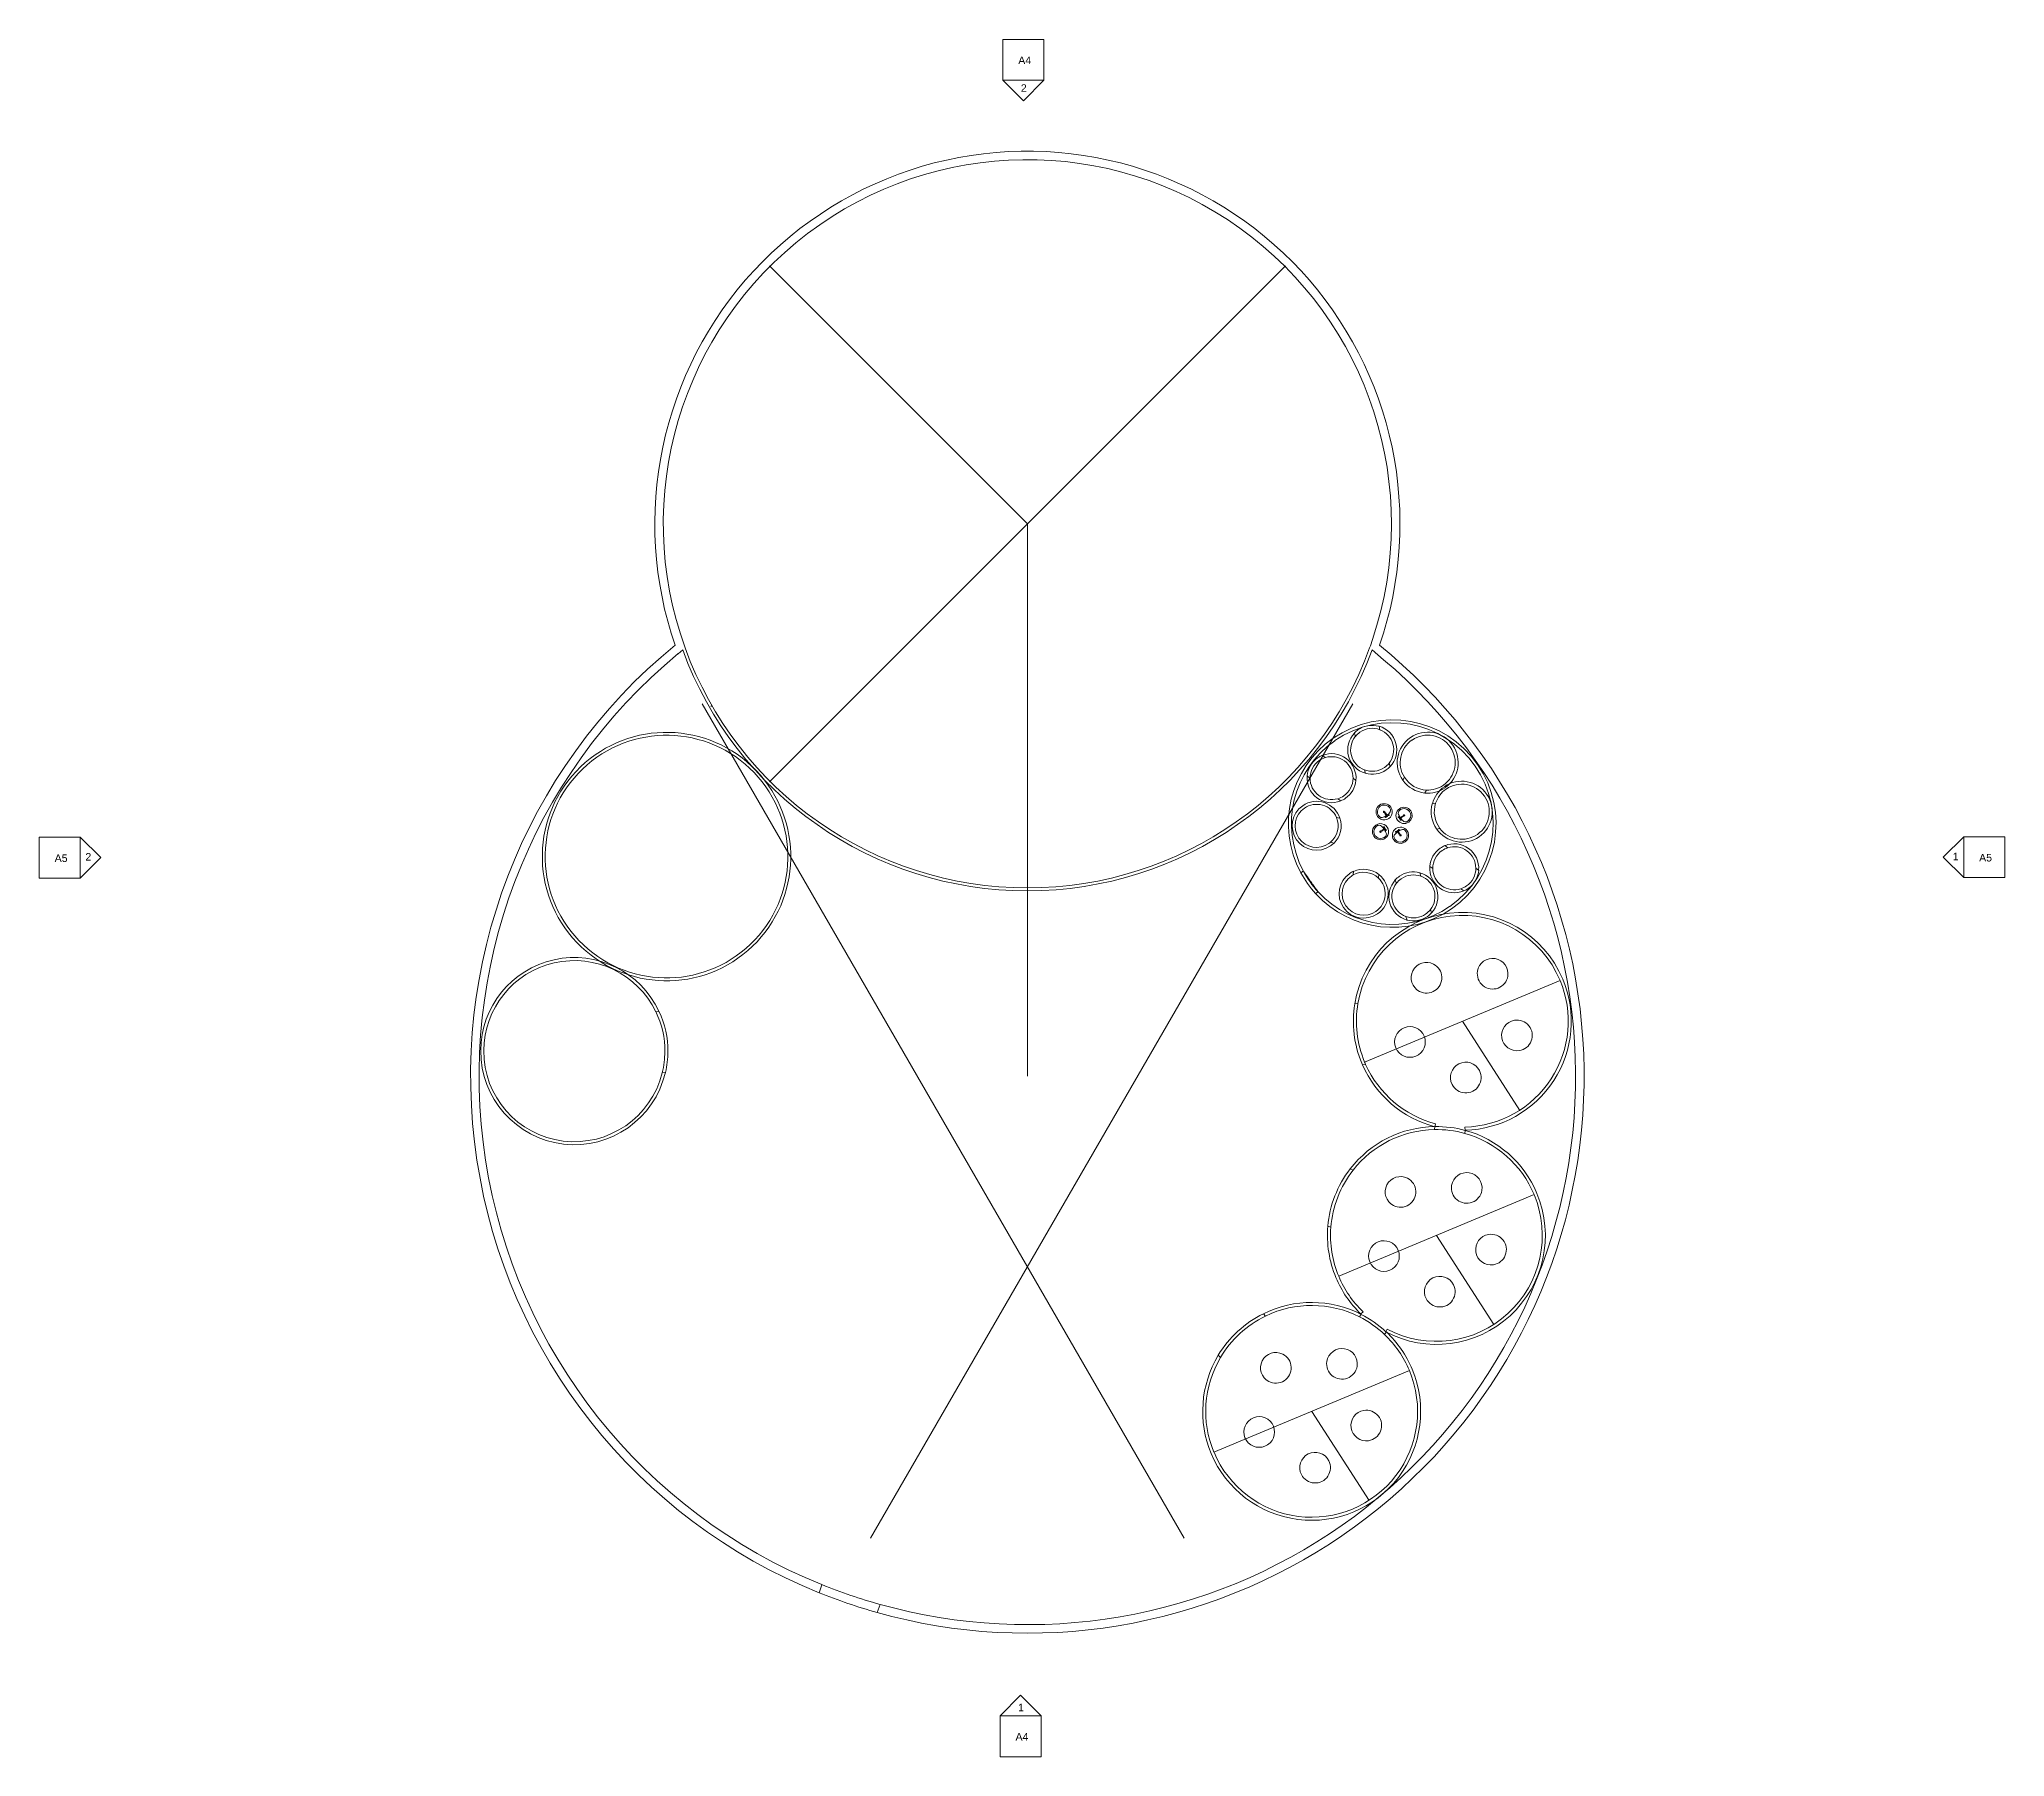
# Model space of a CAD drawing. Header units: inches. Extents: x -1153 to 1152, y -1053 to 961.
import ezdxf

# ---------------------------------------------------------------- set-up
doc = ezdxf.new("R2010")
doc.units = ezdxf.units.IN
doc.header["$MEASUREMENT"] = 0
doc.linetypes.add('Overhead', pattern=[0.15625, 0.09375, -0.0625])
for name, color, linetype, lineweight in [('A-ANNO-SYMB', 6, 'Continuous', 9), ('A-DETL', 5, 'Continuous', 9), ('A-GENM', 6, 'Continuous', 9), ('A-WALL', 2, 'Continuous', 13), ('I-FURN', 2, 'Continuous', 9), ('I-WALL', 2, 'Continuous', 13), ('P-SANR-FIXT', 6, 'Continuous', 9)]:
    doc.layers.add(name, color=color, linetype=linetype, lineweight=lineweight)

# ---------------------------------------------------------------- blocks, each defined once
blk = doc.blocks.new('Table-Dining Round - 36_ Diameter-196845-T_O_ Footing')
at = {"layer": 'I-FURN'}
for start, end in [(90, 270), (270, 90)]:
    blk.add_arc((4.1, -7.3), 18, start, end, dxfattribs=at)
blk = doc.blocks.new('Opening-Cased - 30_ x 80_-205456-T_O_ Footing')
at = {"layer": 'A-GENM', "linetype": 'Overhead'}
blk.add_line((-15, -1.8), (14.4, -1.8), dxfattribs=at)
blk = doc.blocks.new('M_Sink Vanity-Round - 482 x 482mm-191614-T_O_ Footing')
at = {"layer": 'P-SANR-FIXT'}
for p, q in [((3.4, 9.7), (3.4, 5.4)), ((4.2, 9.7), (4.2, 5.4))]:
    blk.add_line(p, q, dxfattribs=at)
for centre, radius, start, end in [((3.8, 3.4), 9.5, 360, 180), ((3.8, 3.4), 9.5, 180, 360), ((3.8, 3.4), 7.93, 165.3071, 14.6929), ((0.1, 4.1), 4.12, 120.7927, 162.1904), ((3.8, -9.2), 17.8, 91.2067, 109.2086), ((1.8, 9.7), 0.5, 360, 180), ((1.8, 9.7), 0.5, 180, 360), ((3.8, 3.4), 0.813, 360, 180), ((3.8, 3.4), 0.813, 180, 360), ((3.8, 9.7), 0.375, 360, 180), ((3.8, 5.4), 0.375, 180, 360), ((3.8, -9.2), 17.8, 70.7914, 88.7933), ((5.8, 9.7), 0.5, 360, 180), ((5.8, 9.7), 0.5, 180, 0), ((7.6, 4.1), 4.12, 17.8096, 59.2073)]:
    blk.add_arc(centre, radius, start, end, dxfattribs=at)
blk = doc.blocks.new('Elevation - Detail Number-164347-T_O_ Footing')
at = {"layer": 'A-ANNO-SYMB'}
for p, q in [((-0.25, -0.25), (-0.25, 0.25)), ((-0.25, 0.25), (0.25, 0.25)), ((0.25, 0.25), (0.25, -0.25)), ((0.25, -0.25), (-0.25, -0.25))]:
    blk.add_line(p, q, dxfattribs=at)
blk = doc.blocks.new('Elevation - Detail Number-164074-T_O_ Footing')
at = {"layer": 'A-ANNO-SYMB'}
for p, q in [((0, 0.25), (-0.25, 0)), ((0.25, 0), (0, 0.25)), ((-0.25, 0), (0.25, 0))]:
    blk.add_line(p, q, dxfattribs=at)
blk = doc.blocks.new('Elevation - Detail Number-V1-T_O_ Footing')
at = {"layer": 'A-ANNO-SYMB'}
for p, q in [((0, 0.25), (-0.25, 0)), ((0.25, 0), (0, 0.25)), ((-0.25, 0), (0.25, 0))]:
    blk.add_line(p, q, dxfattribs=at)

msp = doc.modelspace()

# ---------------------------------------------------------------- linework, layer by layer
at = {"layer": 'A-DETL'}
for p, q in [((-296.7, 90.3), (308.6, 695.6)), ((5.9, 393), (-296.7, 695.6)), ((5.9, 393), (5.9, -255)), ((-375.6, 181.8), (190, -796.6)), ((-364.1, 179.8), (-365.4, 178.7)), ((387.5, 181.8), (-178.2, -796.6)), ((630.8, -142.5), (401.5, -238.4)), ((516.1, -190.4), (583.4, -294.9)), ((600.3, -393.6), (371.1, -489.5)), ((485.7, -441.6), (552.9, -546.1)), ((454, -600), (224.8, -695.9)), ((339.4, -647.9), (406.7, -752.4))]:
    msp.add_line(p, q, dxfattribs=at)
at = {"layer": 'A-WALL'}
for p, q in [((-235, -851.2), (-238.3, -860.7)), ((-170.1, -883.9), (-166.9, -874.4))]:
    msp.add_line(p, q, dxfattribs=at)
for points in [[(-407.2, 250.6), (-411.8, 264.6), (-415.9, 278.7), (-419.5, 293), (-422.6, 307.4), (-425.2, 321.9), (-427.4, 336.4), (-429.1, 351), (-430.2, 365.7), (-430.9, 380.4), (-431.1, 395.1), (-430.7, 409.8), (-429.9, 424.5), (-428.6, 439.2), (-426.8, 453.8), (-424.5, 468.3), (-421.7, 482.8), (-418.5, 497.1), (-414.7, 511.4), (-410.5, 525.4), (-405.8, 539.4), (-400.6, 553.2), (-395, 566.8), (-388.9, 580.2), (-382.4, 593.4), (-375.4, 606.3), (-368, 619), (-360.2, 631.5), (-352, 643.7), (-343.3, 655.6), (-334.3, 667.2), (-324.9, 678.5), (-315.1, 689.5), (-304.9, 700.1), (-294.4, 710.4), (-283.5, 720.3), (-272.3, 729.9), (-260.8, 739.1), (-249, 747.9), (-236.9, 756.2), (-224.6, 764.2), (-211.9, 771.8), (-199.1, 778.9), (-186, 785.6), (-172.6, 791.8), (-159.1, 797.6), (-145.4, 802.9), (-131.5, 807.8), (-117.4, 812.2), (-103.3, 816.1), (-89, 819.5), (-74.5, 822.5), (-60, 824.9), (-45.5, 826.9), (-30.8, 828.4), (-16.1, 829.4), (-1.4, 829.9), (13.3, 829.9), (28, 829.4), (42.7, 828.4), (57.3, 826.9), (71.9, 824.9), (86.4, 822.5), (100.8, 819.5), (115.1, 816.1), (129.3, 812.2), (143.4, 807.8), (157.2, 802.9), (171, 797.6), (184.5, 791.8), (197.8, 785.6), (210.9, 778.9), (223.8, 771.8), (236.4, 764.2), (248.8, 756.2), (260.9, 747.9), (272.7, 739.1), (284.2, 729.9), (295.4, 720.3), (306.2, 710.4), (316.8, 700.1), (326.9, 689.5), (336.7, 678.5), (346.2, 667.2), (355.2, 655.6), (363.8, 643.7), (372.1, 631.5), (379.9, 619), (387.3, 606.3), (394.3, 593.4), (400.8, 580.2), (406.9, 566.8), (412.5, 553.2), (417.7, 539.4), (422.4, 525.4), (426.6, 511.4), (430.3, 497.1), (433.6, 482.8), (436.4, 468.3), (438.7, 453.8), (440.5, 439.2), (441.8, 424.5), (442.6, 409.8), (442.9, 395.1), (442.8, 380.4), (442.1, 365.7), (440.9, 351), (439.3, 336.4), (437.1, 321.9), (434.5, 307.4), (431.3, 293), (427.7, 278.7), (423.7, 264.6), (419.1, 250.6)], [(-398.3, 245), (-401, 242.8), (-403.7, 240.6)], [(419.1, 250.6), (432.7, 239.2), (446.1, 227.3), (459.1, 215.1), (471.7, 202.6), (484.1, 189.7), (496, 176.5), (507.6, 163), (518.8, 149.1), (529.7, 135), (540.1, 120.5), (550.2, 105.8), (559.8, 90.8), (569, 75.6), (577.9, 60.1), (586.2, 44.4), (594.2, 28.4), (601.7, 12.2), (608.8, -4.1), (615.4, -20.7), (621.6, -37.4), (627.3, -54.3), (632.5, -71.3), (637.3, -88.5), (641.6, -105.8), (645.5, -123.2), (648.8, -140.7), (651.7, -158.3), (654.1, -175.9), (656, -193.6), (657.5, -211.4), (658.4, -229.2), (658.9, -247), (658.9, -264.8), (658.3, -282.7), (657.4, -300.4), (655.9, -318.2), (653.9, -335.9), (651.5, -353.6), (648.5, -371.2), (645.1, -388.7), (641.2, -406), (636.9, -423.3), (632, -440.5), (626.8, -457.5), (621, -474.4), (614.8, -491.1), (608.1, -507.6), (601, -523.9), (593.4, -540.1), (585.4, -556), (577, -571.7), (568.2, -587.2), (558.9, -602.4), (549.2, -617.4), (539.1, -632.1), (528.6, -646.5), (517.7, -660.6), (506.5, -674.4), (494.9, -687.9), (482.9, -701.1), (470.5, -713.9), (457.8, -726.4), (444.8, -738.6), (431.4, -750.4), (417.7, -761.8), (403.8, -772.9), (389.5, -783.5), (374.9, -793.8), (360.1, -803.7), (345, -813.1), (329.6, -822.2), (314, -830.8), (298.2, -839), (282.1, -846.8), (265.9, -854.1), (249.4, -860.9), (232.8, -867.4), (216, -873.3), (199.1, -878.8), (182, -883.9), (164.7, -888.4), (147.4, -892.5), (129.9, -896.2), (112.4, -899.3), (94.8, -902), (77.1, -904.2), (59.3, -905.9), (41.6, -907.1), (23.8, -907.8), (5.9, -908), (-11.9, -907.8), (-29.7, -907.1), (-47.5, -905.9), (-65.2, -904.2), (-82.9, -902), (-100.5, -899.3), (-118.1, -896.2), (-135.5, -892.5), (-152.9, -888.4), (-170.1, -883.9)], [(-166.9, -874.4), (-149.7, -878.9), (-132.4, -883), (-115, -886.6), (-97.5, -889.7), (-80, -892.3), (-62.3, -894.4), (-44.7, -896.1), (-27, -897.2), (-9.2, -897.9), (8.5, -898), (26.3, -897.7), (44, -896.9), (61.7, -895.6), (79.4, -893.8), (97, -891.6), (114.6, -888.8), (132, -885.6), (149.4, -881.8), (166.6, -877.6), (183.8, -873), (200.7, -867.8), (217.6, -862.2), (234.3, -856.1), (250.8, -849.6), (267.1, -842.6), (283.2, -835.2), (299.1, -827.3), (314.8, -819), (330.3, -810.2), (345.5, -801.1), (360.4, -791.5), (375.1, -781.5), (389.5, -771.1), (403.6, -760.3), (417.4, -749.1), (430.9, -737.6), (444.1, -725.7), (456.9, -713.4), (469.4, -700.8), (481.5, -687.8), (493.3, -674.5), (504.7, -660.9), (515.7, -647), (526.3, -632.7), (536.5, -618.2), (546.4, -603.4), (555.8, -588.4), (564.8, -573.1), (573.3, -557.5), (581.5, -541.7), (589.2, -525.7), (596.4, -509.5), (603.2, -493.1), (609.6, -476.6), (615.5, -459.8), (620.9, -442.9), (625.8, -425.8), (630.3, -408.7), (634.3, -391.4), (637.8, -374), (640.9, -356.5), (643.4, -338.9), (645.5, -321.3), (647.1, -303.6), (648.2, -285.9), (648.8, -268.1), (648.9, -250.4), (648.5, -232.6), (647.7, -214.9), (646.3, -197.2), (644.5, -179.5), (642.1, -161.9), (639.3, -144.4), (636, -126.9), (632.3, -109.6), (628, -92.3), (623.3, -75.2), (618.1, -58.3), (612.4, -41.4), (606.3, -24.8), (599.7, -8.3), (592.7, 8), (585.2, 24.1), (577.2, 40), (568.9, 55.7), (560.1, 71.1), (550.9, 86.3), (541.2, 101.2), (531.2, 115.8), (520.8, 130.2), (509.9, 144.3), (498.7, 158), (487.1, 171.5), (475.1, 184.6), (462.8, 197.4), (450.2, 209.8), (437.2, 221.9), (423.8, 233.6), (410.2, 245)]]:
    msp.add_lwpolyline(points, dxfattribs=at)
for centre, radius, start, end in [((5.9, 393), 427, 341.4749, 199.9463), ((5.9, 393), 427, 340.0537, 341.4749), ((5.9, -255), 653, 129.2516, 248.0413), ((5.9, -255), 643, 129.5683, 247.9921), ((5.9, -255), 643, 247.9921, 254.4112), ((5.9, -255), 653, 248.0413, 254.362)]:
    msp.add_arc(centre, radius, start, end, dxfattribs=at)
at = {"layer": 'I-WALL'}
for p, q in [((-395.5, 247.3), (-395.4, 247.3)), ((389.5, 147.6), (390.6, 143.5)), ((419.5, 151.4), (418.4, 155.5)), ((355.4, 118.9), (352, 121.4)), ((334.1, 97.3), (337.4, 94.8)), ((391.3, 92), (387.9, 94.5)), ((401.2, 104.3), (402.4, 100.2)), ((431.3, 108.1), (430.2, 112.2)), ((448.2, 95.7), (446.2, 92.4)), ((370, 70.5), (373.4, 68)), ((472.1, 77.3), (474.1, 80.6)), ((372.5, 47.7), (368.4, 48.7)), ((484.8, 65.3), (480.9, 64.6)), ((485.9, 35), (489.8, 35.7)), ((361.4, 19.5), (365.5, 18.5)), ((498.9, 13.1), (495.5, 15.5)), ((329.6, -14.1), (326.7, -16.2)), ((388.4, -14.6), (387.9, -18.8)), ((417.7, -22.4), (418.2, -18.3)), ((467.5, -20.3), (466.3, -16.2)), ((477.9, -8.8), (481.3, -11.3)), ((535.2, -13.2), (531.8, -10.7)), ((344, -40.7), (346.9, -38.6)), ((437.5, -24.6), (438.7, -28.7)), ((514.2, -35), (517.7, -37.5)), ((450, -67.7), (451.2, -71.7)), ((480, -63.4), (478.8, -59.3)), ((-426.2, -178.8), (-429.9, -179.2)), ((393.6, -169.7), (390, -170.1)), ((-422.3, -250.8), (-418.7, -250.4)), ((399.1, -241.6), (402.7, -241.1)), ((483.8, -313.9), (483.3, -317.4)), ((484.8, -310.7), (483.9, -314.1)), ((519, -321.9), (519.5, -318.4)), ((519.3, -318.2), (519.2, -314.7)), ((387.9, -364.9), (384.5, -363.6)), ((358.4, -430.7), (361.8, -432)), ((285.2, -536.1), (282.8, -533.4)), ((397.5, -534.1), (395.5, -537)), ((399.6, -531.2), (397.2, -533.7)), ((426.4, -554.7), (428, -551.6)), ((424.9, -557.8), (426.9, -554.9)), ((229.8, -582.2), (232.3, -584.9))]:
    msp.add_line(p, q, dxfattribs=at)
msp.add_lwpolyline([(407.3, 247.3), (407.3, 247.3), (407.3, 247.3)], dxfattribs=at)
for centre, radius, start, end in [((5.9, 393), 430.5, 200.1039, 339.8961), ((5.9, 393), 427, 199.9463, 340.055), ((433.9, 41.4), 121.7, 304.7107, 124.7107), ((-417.3, 2.7), 145.7, 313.8106, 133.8106), ((-417.3, 2.7), 142.3, 313.8106, 133.8106), ((433.9, 41.4), 121.8, 124.7107, 208.2502), ((433.9, 41.4), 118.2, 124.7107, 208.0396), ((433.9, 41.4), 118.3, 304.7107, 124.7107), ((410.4, 127.9), 28.7, 136.7014, 253.8034), ((410.4, 127.9), 25.3, 141.698, 248.8068), ((410.4, 127.9), 28.8, 124.7107, 136.7014), ((410.4, 127.9), 25.2, 124.7107, 141.698), ((410.4, 127.9), 28.8, 109.0596, 124.7107), ((410.4, 127.9), 25.2, 68.8068, 124.7107), ((410.4, 127.9), 28.7, 73.8034, 100.5142), ((410.4, 127.9), 28.8, 316.7014, 73.8034), ((410.4, 127.9), 25.2, 321.698, 68.8068), ((475.5, 112.9), 35.8, 124.7107, 214.9862), ((475.5, 112.9), 32.3, 124.7107, 212.0765), ((475.5, 112.9), 35.7, 304.7107, 124.7107), ((475.5, 112.9), 32.2, 304.7107, 124.7107), ((362.7, 94.7), 28.8, 124.7107, 174.6822), ((362.7, 94.7), 25.2, 124.7107, 179.6788), ((362.7, 94.7), 28.8, 111.7843, 124.7107), ((362.7, 94.7), 25.2, 106.7876, 124.7107), ((362.7, 94.7), 28.7, 354.6822, 111.7843), ((362.7, 94.7), 25.2, 359.6788, 106.7876), ((-417.3, 2.7), 145.7, 133.8106, 313.8106), ((-417.3, 2.7), 142.3, 133.8106, 313.8106), ((362.7, 94.7), 28.8, 174.6822, 291.7843), ((362.7, 94.7), 25.2, 179.6788, 286.7876), ((362.7, 94.7), 25.2, 304.7107, 359.6788), ((410.4, 127.9), 25.2, 248.8068, 304.7107), ((410.4, 127.9), 28.7, 253.8034, 304.7107), ((410.4, 127.9), 25.2, 304.7107, 321.698), ((410.4, 127.9), 28.7, 304.7107, 316.7014), ((475.5, 112.9), 35.8, 214.9862, 264.6024), ((475.5, 112.9), 32.2, 212.0765, 267.512), ((362.7, 94.7), 25.2, 286.7876, 304.7107), ((362.7, 94.7), 28.7, 291.7843, 304.7107), ((362.7, 94.7), 28.7, 304.7107, 354.6822), ((475.5, 112.9), 35.8, 264.6024, 304.7107), ((475.5, 112.9), 32.2, 267.512, 304.7107), ((515.4, 55.3), 35.7, 124.7107, 164.819), ((515.4, 55.3), 32.2, 124.7107, 161.9093), ((515.4, 55.3), 35.8, 304.7107, 124.7107), ((515.4, 55.3), 32.3, 304.7107, 124.7107), ((345.2, 38.8), 28.7, 124.7107, 304.7107), ((345.2, 38.8), 25.3, 124.7107, 304.7107), ((345.2, 38.8), 28.7, 17.9464, 124.7107), ((345.2, 38.8), 25.2, 22.943, 124.7107), ((345.2, 38.8), 25.2, 310.0518, 22.943), ((345.2, 38.8), 28.8, 315.0484, 17.9464), ((515.4, 55.3), 35.8, 164.819, 214.4352), ((515.4, 55.3), 32.2, 161.9093, 217.3448), ((515.4, 55.3), 35.7, 214.4352, 304.7107), ((515.4, 55.3), 32.3, 217.3448, 304.7107), ((345.2, 38.8), 25.2, 304.7107, 310.0518), ((345.2, 38.8), 28.7, 304.7107, 315.0484), ((506.6, -11), 28.8, 124.7107, 175.6179), ((506.6, -11), 25.2, 124.7107, 180.6145), ((506.6, -11), 28.8, 112.7199, 124.7107), ((506.6, -11), 25.2, 107.7233, 124.7107), ((506.6, -11), 28.7, 355.6179, 112.7199), ((506.6, -11), 25.3, 0.6145, 107.7233), ((433.9, 41.4), 121.7, 208.2502, 222.4042), ((433.9, 41.4), 118.2, 208.0396, 222.6148), ((400.3, -40.8), 28.7, 124.7107, 304.7107), ((400.3, -40.8), 25.2, 124.7107, 304.7107), ((400.3, -40.8), 28.8, 114.3729, 124.7107), ((400.3, -40.8), 25.2, 119.3695, 124.7107), ((400.3, -40.8), 25.2, 46.4783, 119.3695), ((400.3, -40.8), 28.7, 51.4749, 114.3729), ((400.3, -40.8), 25.3, 304.7107, 46.4783), ((400.3, -40.8), 28.8, 304.7107, 51.4749), ((458.7, -44), 28.7, 124.7107, 137.6371), ((458.7, -44), 28.8, 74.7391, 124.7107), ((458.7, -44), 25.2, 69.7425, 124.7107), ((458.7, -44), 28.7, 317.6371, 74.7391), ((458.7, -44), 25.3, 322.6337, 69.7425), ((506.6, -11), 28.7, 175.6179, 292.7199), ((506.6, -11), 25.2, 180.6145, 287.7233), ((506.6, -11), 25.3, 304.7107, 0.6145), ((506.6, -11), 28.8, 328.9071, 355.6179), ((433.9, 41.4), 121.7, 222.4042, 304.7107), ((433.9, 41.4), 118.2, 222.6148, 304.7107), ((458.7, -44), 28.7, 137.6371, 254.7391), ((458.7, -44), 25.2, 142.6337, 249.7425), ((458.7, -44), 25.2, 124.7107, 142.6337), ((506.6, -11), 25.2, 287.7233, 304.7107), ((506.6, -11), 28.8, 292.7199, 304.7107), ((506.6, -11), 28.8, 304.7107, 320.3617), ((516.1, -190.4), 127.7, 22.6974, 170.849), ((516.1, -190.4), 124.2, 22.6974, 170.3744), ((458.7, -44), 25.2, 249.7425, 304.7107), ((458.7, -44), 28.7, 254.7391, 304.7107), ((458.7, -44), 25.2, 304.7107, 322.6337), ((458.7, -44), 28.8, 304.7107, 317.6371), ((-525.5, -225.5), 109.8, 25.1875, 179.6678), ((-525.5, -225.5), 106.2, 25.8441, 179.6678), ((516.1, -190.4), 124.2, 271.4096, 22.6974), ((516.1, -190.4), 127.8, 271.4096, 22.6974), ((-525.5, -225.5), 106.3, 359.6678, 25.8441), ((-525.5, -225.5), 109.8, 359.6678, 25.1875), ((516.1, -190.4), 127.8, 170.849, 202.6974), ((516.1, -190.4), 124.2, 170.3744, 202.6974), ((-525.5, -225.5), 109.7, 179.6678, 346.8904), ((-525.5, -225.5), 106.2, 179.6678, 346.2337), ((-525.5, -225.5), 106.2, 346.2337, 359.6678), ((-525.5, -225.5), 109.8, 346.8904, 359.6678), ((516.1, -190.4), 127.7, 202.6974, 203.5844), ((516.1, -190.4), 127.8, 203.5844, 255.4025), ((516.1, -190.4), 124.2, 202.6974, 204.059), ((516.1, -190.4), 124.2, 204.059, 255.4025), ((485.7, -441.6), 127.7, 90.856, 142.3845), ((485.7, -441.6), 124.2, 91.0858, 141.9099), ((485.7, -441.6), 124.2, 74.4264, 91.0858), ((485.7, -441.6), 127.7, 74.6561, 90.7587), ((485.7, -441.6), 124.2, 22.6974, 74.4264), ((485.7, -441.6), 127.8, 22.6974, 74.6561), ((485.7, -441.6), 127.8, 142.3845, 175.1199), ((485.7, -441.6), 124.2, 141.9099, 175.5945), ((485.7, -441.6), 127.8, 242.3357, 22.6974), ((485.7, -441.6), 124.2, 242.3357, 22.6974), ((485.7, -441.6), 127.8, 175.1199, 202.6974), ((485.7, -441.6), 124.2, 175.5945, 202.6974), ((485.7, -441.6), 127.8, 202.6974, 226.1451), ((485.7, -441.6), 124.2, 202.6974, 226.1451), ((339.4, -647.9), 127.7, 62.9513, 116.3206), ((339.4, -647.9), 124.2, 63.1811, 115.846), ((339.4, -647.9), 127.8, 116.3206, 149.0559), ((339.4, -647.9), 124.2, 115.846, 149.5305), ((339.4, -647.9), 124.2, 46.5217, 63.1811), ((339.4, -647.9), 127.7, 47.0092, 62.9513), ((339.4, -647.9), 124.2, 22.6974, 46.5217), ((339.4, -647.9), 127.8, 22.6974, 46.7515), ((339.4, -647.9), 127.8, 149.0559, 202.6974), ((339.4, -647.9), 124.3, 149.5305, 202.6974), ((339.4, -647.9), 127.8, 202.6974, 22.6974), ((339.4, -647.9), 124.2, 202.6974, 22.6974)]:
    msp.add_arc(centre, radius, start, end, dxfattribs=at)

# ---------------------------------------------------------------- block references
at = {"layer": 'A-ANNO-SYMB', "xscale": 95.99999999999994, "yscale": 95.99999999999994, "zscale": 95.99999999999994}
for name, p in [('Elevation - Detail Number-164347-T_O_ Footing', (1.2, 937.1)), ('Elevation - Detail Number-164347-T_O_ Footing', (-1129, 1.5)), ('Elevation - Detail Number-164347-T_O_ Footing', (1128.2, 2)), ('Elevation - Detail Number-164074-T_O_ Footing', (-2, -1004.9)), ('Elevation - Detail Number-164347-T_O_ Footing', (-2, -1028.9))]:
    msp.add_blockref(name, p, dxfattribs=at)
at = {"layer": 'A-ANNO-SYMB', "extrusion": (0, 0, -1), "xscale": 95.99999999999994, "yscale": 95.99999999999994, "zscale": 95.99999999999994, "rotation": 180}
msp.add_blockref('Elevation - Detail Number-V1-T_O_ Footing', (-1.2, 913.1), dxfattribs=at)
at = {"layer": 'A-ANNO-SYMB', "xscale": 95.99999999999994, "yscale": 95.99999999999994, "zscale": 95.99999999999994, "rotation": 90}
msp.add_blockref('Elevation - Detail Number-164074-T_O_ Footing', (1104.2, 2), dxfattribs=at)
at = {"layer": 'A-GENM', "rotation": 125.3272324457689}
msp.add_blockref('Opening-Cased - 30_ x 80_-205456-T_O_ Footing', (336.6, -27.1), dxfattribs=at)
at = {"layer": 'I-FURN'}
for p, rotation in [((473.8, -131), 332.8045300403128), ((559.5, -131.8), 260.8045300403122), ((446.6, -212.4), 44.80453004031278), ((585.3, -213.6), 188.8045300403122), ((515.5, -263.4), 116.8045300403127), ((443.3, -382.2), 332.8045300403128), ((529.1, -383), 260.8045300403122), ((554.9, -464.8), 188.8045300403122), ((416.1, -463.5), 44.80453004031278), ((485, -514.5), 116.8045300403127), ((297, -588.5), 332.8045300403128), ((382.8, -589.3), 260.8045300403122), ((408.6, -671.1), 188.8045300403122), ((269.8, -669.8), 44.80453004031278), ((338.7, -720.9), 116.8045300403127)]:
    msp.add_blockref('Table-Dining Round - 36_ Diameter-196845-T_O_ Footing', p, dxfattribs=dict(at, rotation=rotation))
at = {"layer": 'P-SANR-FIXT'}
for p, rotation in [((425.6, 60.2), 214.7106649666816), ((452.7, 49.8), 124.7106649666817), ((415.2, 33.1), 304.7106649666819), ((442.3, 22.7), 34.71066496668176)]:
    msp.add_blockref('M_Sink Vanity-Round - 482 x 482mm-191614-T_O_ Footing', p, dxfattribs=dict(at, rotation=rotation))

# ---------------------------------------------------------------- next in the draw order: texts
at = {"layer": 'A-ANNO-SYMB', "char_height": 8.852, "attachment_point": 2, "line_spacing_factor": 0.938532, "bg_fill": 3, "box_fill_scale": 1.25, "bg_fill_color": 0, "bg_fill_transparency": 0}
for s, insert, width in [('\\fArial|b0|i0|c0|p34|;A4', (2.8, 940.9), 18.036), ('\\fArial|b0|i0|c0|p34|;2', (1.7, 908.4), 8.208), ('\\fArial|b0|i0|c0|p34|;A5', (-1127.4, 5.3), 18.036), ('\\fArial|b0|i0|c0|p34|;1', (1094.8, 7.3), 8.208), ('\\fArial|b0|i0|c0|p34|;A5', (1129.8, 5.8), 18.036), ('\\fArial|b0|i0|c0|p34|;1', (-1.5, -990.7), 8.208), ('\\fArial|b0|i0|c0|p34|;A4', (-0.4, -1025.1), 18.036)]:
    msp.add_mtext(s, dxfattribs=dict(at, insert=insert, width=width))

# ---------------------------------------------------------------- next in the draw order: block references
at = {"layer": 'A-ANNO-SYMB', "extrusion": (0, 0, -1), "xscale": 95.99999999999994, "yscale": 95.99999999999994, "zscale": 95.99999999999994, "rotation": 90.00000000000038}
msp.add_blockref('Elevation - Detail Number-V1-T_O_ Footing', (1105, 1.5), dxfattribs=at)

# ---------------------------------------------------------------- next in the draw order: texts
at = {"layer": 'A-ANNO-SYMB', "insert": (-1095.5, 6.8), "char_height": 8.852, "width": 8.208, "attachment_point": 2, "line_spacing_factor": 0.938532, "bg_fill": 3, "box_fill_scale": 1.25, "bg_fill_color": 0, "bg_fill_transparency": 0}
msp.add_mtext('\\fArial|b0|i0|c0|p34|;2', dxfattribs=at)

doc.saveas('drawing.dxf')
